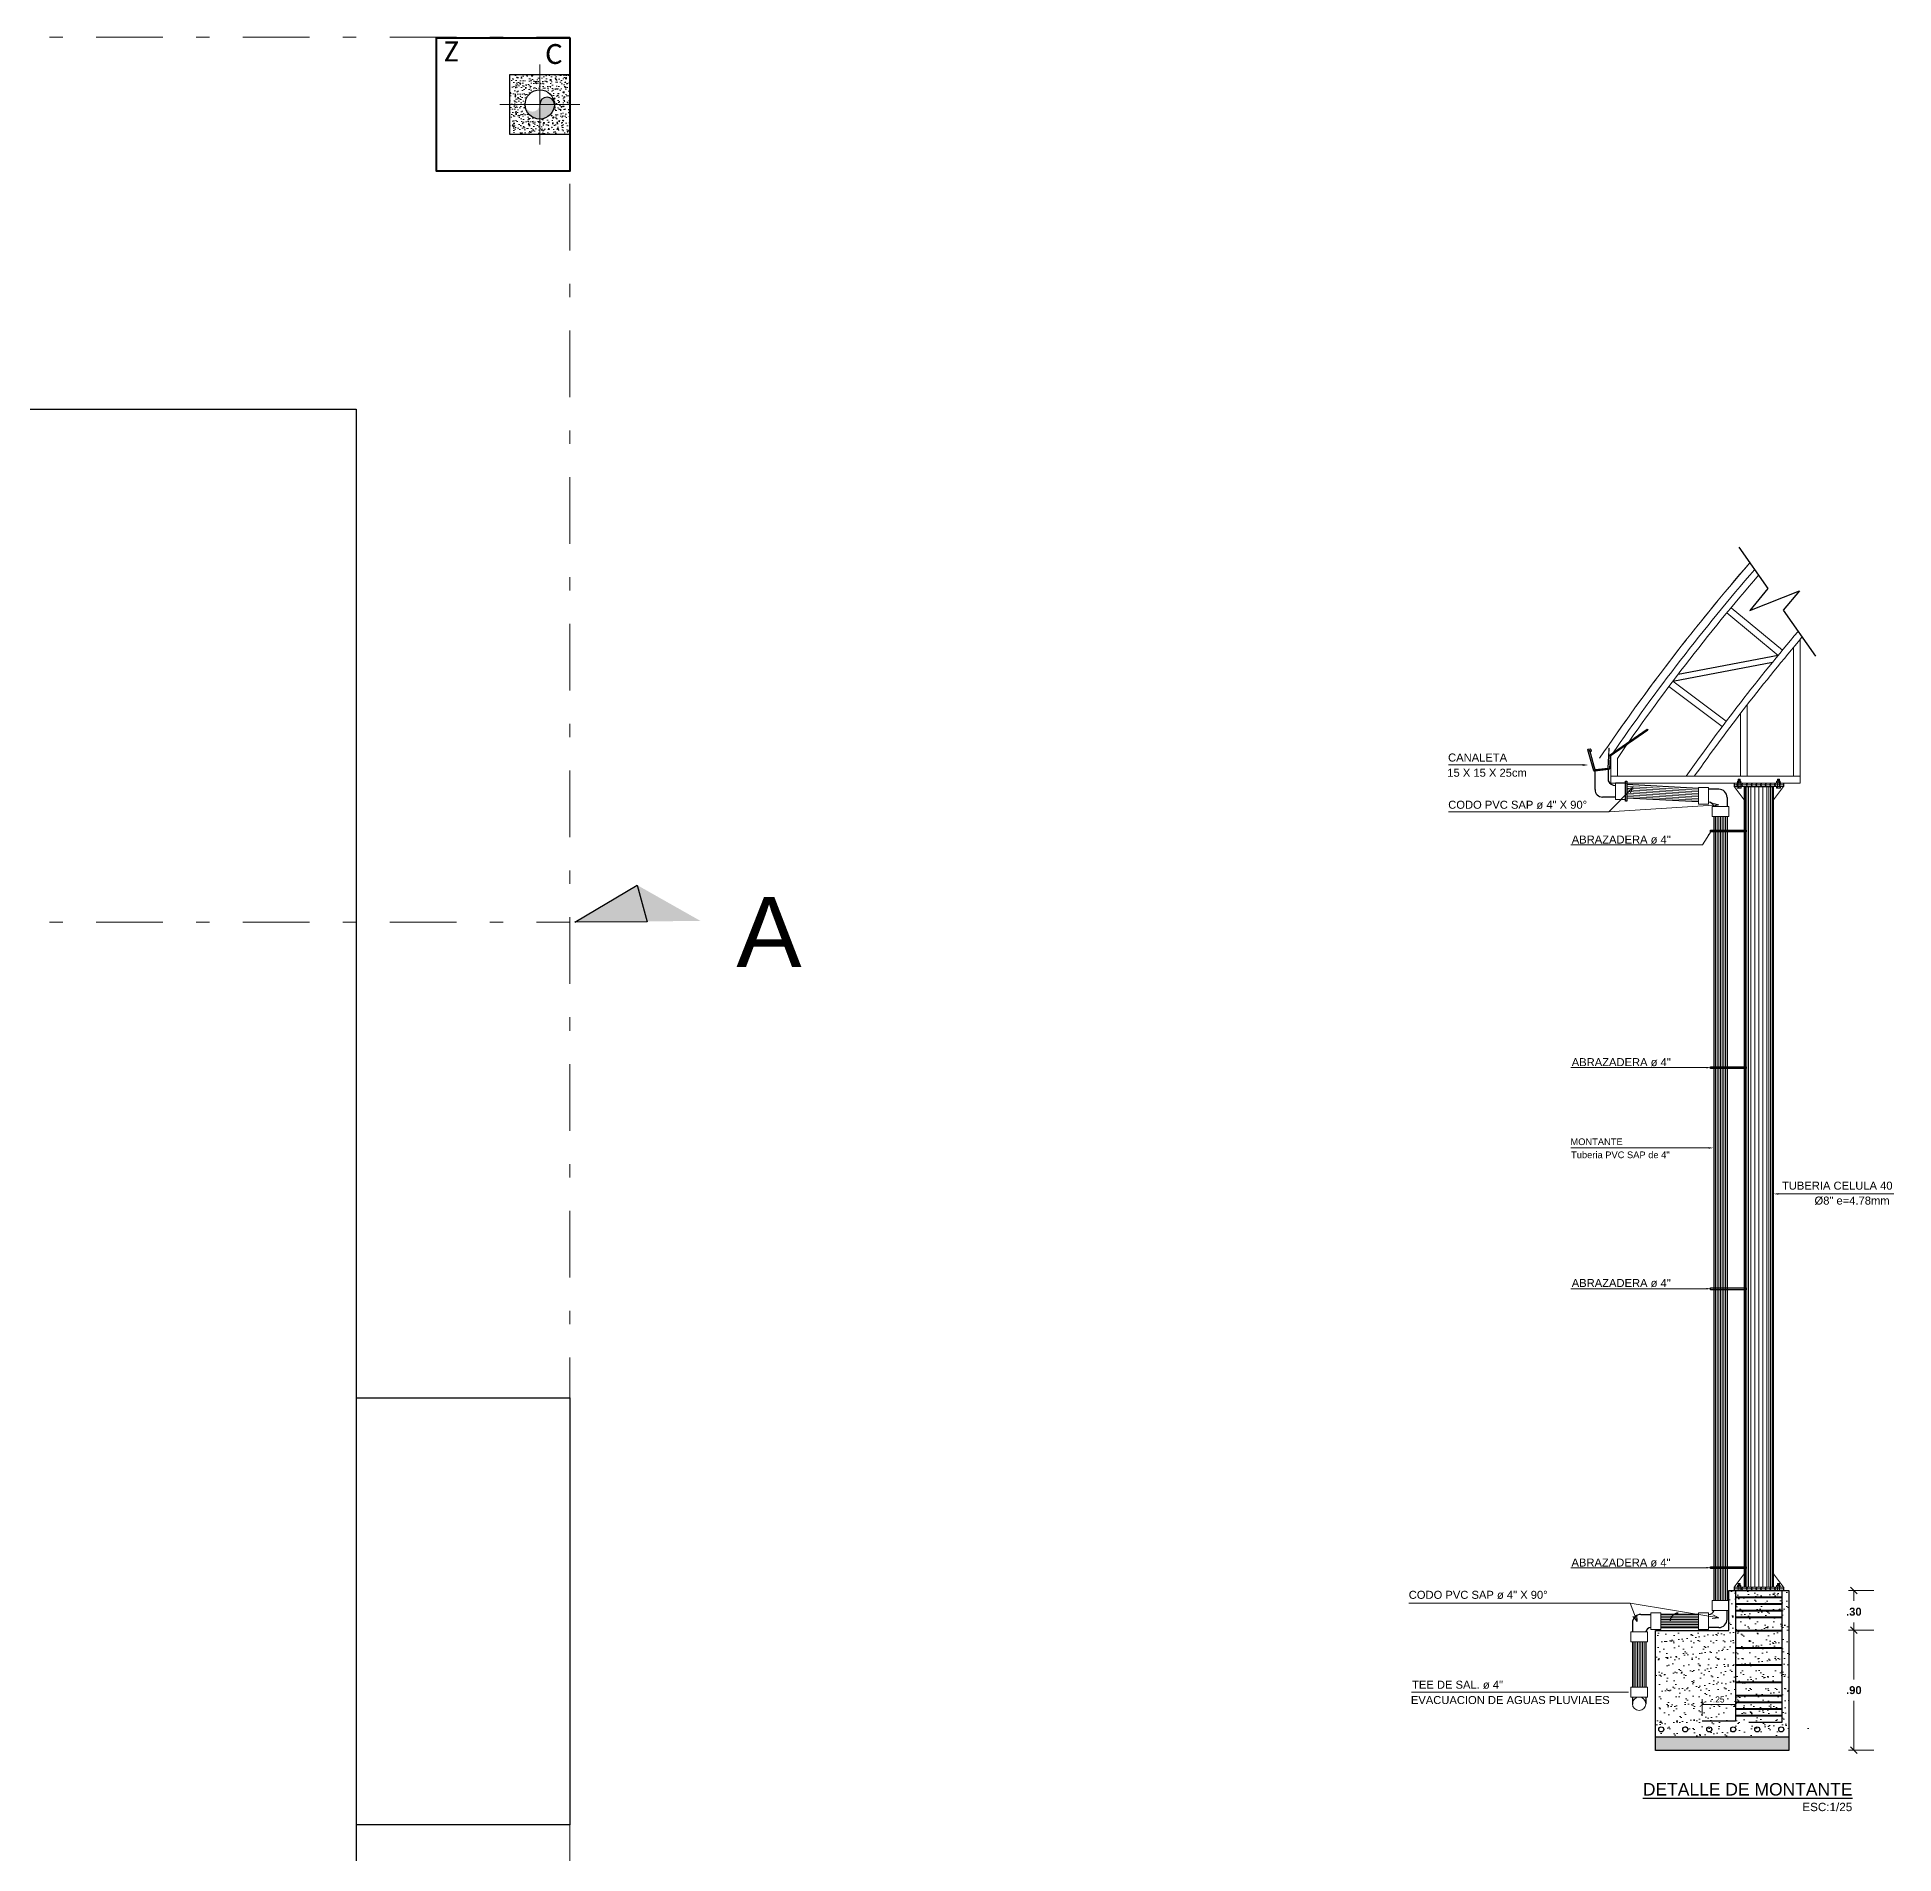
# Model space of a CAD drawing. Header units: metres. Extents: x 772934 to 773467, y 8442002 to 8442594.
# Drawn here: x 773092.59 to 773106.5, y 8442152.74 to 8442166.36 of the extents above; entities that cross this region are included whole.
import ezdxf

# ---------------------------------------------------------------- set-up
doc = ezdxf.new("R2010")
doc.units = ezdxf.units.M
doc.header["$PDMODE"] = 66
for name, pattern in [('ACAD_ISO02W100', [15, 12, -3]), ('DASHDOT', [1, 0.5, -0.25, 0, -0.25]), ('DASHED2', [0.375, 0.25, -0.125])]:
    doc.linetypes.add(name, pattern=pattern)
for name, color, linetype, lineweight in [('02', 2, 'Continuous', 20), ('ACHURADOS-01', 8, 'Continuous', 5), ('canaleta rejilla pluvial', 1, 'Continuous', 5), ('CIMENTACION', 7, 'Continuous', 40), ('COLUMNASS', 9, 'Continuous', 25), ('COTA-01', 255, 'Continuous', 5), ('COTAS', 40, 'Continuous', 5), ('COTAS-01', 1, 'Continuous', 9), ('ELEMENTOS', 2, 'Continuous', 5), ('MURO...', 112, 'Continuous', 30), ('N.P.T', 61, 'DASHDOT', 9), ('PLUMA0.00', 253, 'Continuous', 0), ('PLUMA09', 112, 'Continuous', 9), ('PLUMA15', 46, 'Continuous', 15), ('PLUMA40', 100, 'Continuous', 40), ('TEXTOS-GRANDES-06', 6, 'Continuous', 25), ('TUB LAC 50x70', 88, 'Continuous', 13)]:
    doc.layers.add(name, color=color, linetype=linetype, lineweight=lineweight)
doc.layers.add('DE JUEGO', color=7, linetype='DASHED2', lineweight=15, plot=False)
for name, color, linetype in [('Detalles', 253, 'Continuous'), ('FIERRO', 4, 'Continuous'), ('MUROS', 180, 'Continuous'), ('TEXTOS-CHICOS-03', 3, 'Continuous')]:
    doc.layers.add(name, color=color, linetype=linetype)
doc.styles.add('ARIAL', font='arial.ttf', dxfattribs={"width": 1.1})
doc.styles.add('ARIAL N', font='')
doc.styles.add('Legend', font='calibri.ttf')
doc.styles.get("Standard").update_dxf_attribs({"font": 'simplex.shx'})
doc.styles.add('Swiss Regular', font='swissel.ttf')
doc.styles.get('ARIAL N').set_extended_font_data('Arial', bold=True)
doc.dimstyles.new('1-1-25', dxfattribs={"dimtxt": 0.045, "dimasz": 0.035, "dimexe": 0.04, "dimexo": 0.04, "dimgap": 0.015, "dimtad": 2, "dimzin": 4, "dimdsep": 46, "dimtxsty": 'Swiss Regular', "dimblk": 'ARCHTICK', "dimcen": 0.04, "dimclrd": 256, "dimclre": 256, "dimclrt": 7, "dimadec": 0, "dimazin": 1, "dimtfac": 1, "dimtmove": 2, "dimatfit": 3, "dimfxl": 0.04, "dimlwd": -1, "dimlwe": -1, "dimarcsym": 0})
doc.dimstyles.new('Copy of 1-100', dxfattribs={"dimtxt": 0.06, "dimasz": 0.05, "dimexe": 0.15, "dimexo": 0.2, "dimgap": 0.05, "dimtad": 1, "dimtih": 1, "dimtoh": 1, "dimzin": 4, "dimdsep": 46, "dimtxsty": 'ARIAL N', "dimblk": 'OBLIQUE', "dimcen": 0, "dimclrd": 4, "dimclre": 4, "dimclrt": 3, "dimadec": 0, "dimazin": 0, "dimtfac": 1, "dimtmove": 0, "dimatfit": 0, "dimldrblk": 'OBLIQUE', "dimfxl": 1, "dimtolj": 1, "dimtzin": 0, "dimlwd": -1, "dimlwe": -1, "dimarcsym": 1})
pattern_1 = [(37.5, (770005.329054, 8442981.614655), (-0.0030022397, 0.0918316933), [0, -0.072442626, 0, -0.081021358, 0, -0.0774468864]), (7.5, (770005.32905, 8442981.61466), (0.0843468895, 0.134502416), [0, -0.0390808904, 0, -0.0652936827, 0, -0.0250213018]), (327.5, (770005.27043, 8442981.614655), (0.1484188252, 0.0002697084), [0, -0.0238298112, 0, -0.0857873203, 0, -0.1120001126]), (317.5, (770005.27043, 8442981.61466), (0.143270859, 0.041829686), [0, -0.0119149056, 0, -0.0562383544, 0, -0.0643404902])]

# ---------------------------------------------------------------- blocks, each defined once
blk = doc.blocks.new('_Oblique')
at = {"color": 0, "linetype": 'ByBlock', "lineweight": -2}
blk.add_line((-0.5, -0.5), (0.5, 0.5), dxfattribs=at)
blk = doc.blocks.new('*D175')
at = {"layer": 'Defpoints', "color": 0, "transparency": 16777216}
for p in [(773105.965, 8442154.712), (773106.205, 8442154.712), (773105.965, 8442154.413)]:
    blk.add_point(p, dxfattribs=at)
at = {"layer": 'ELEMENTOS', "color": 4, "transparency": 16777216}
for p, q in [((773106.165, 8442154.712), (773106.355, 8442154.712)), ((773106.205, 8442154.712), (773106.205, 8442154.633)), ((773106.205, 8442154.413), (773106.205, 8442154.472)), ((773106.165, 8442154.413), (773106.355, 8442154.413))]:
    blk.add_line(p, q, dxfattribs=at)
at = {"layer": 'ELEMENTOS', "color": 4, "transparency": 16777216, "xscale": 0.05, "yscale": 0.05, "zscale": 0.05}
for p, rotation in [((773106.205, 8442154.712), 90), ((773106.205, 8442154.413), 270)]:
    blk.add_blockref('_Oblique', p, dxfattribs=dict(at, rotation=rotation))
at = {"layer": 'ELEMENTOS', "color": 3, "transparency": 16777216, "insert": (773106.205, 8442154.552), "char_height": 0.06, "attachment_point": 5, "style": 'ARIAL N'}
blk.add_mtext('\\A1;.30', dxfattribs=at)
blk = doc.blocks.new('*D176')
at = {"layer": 'Defpoints', "color": 0, "transparency": 16777216}
for p in [(773105.965, 8442154.413), (773105.965, 8442153.515), (773106.205, 8442153.515)]:
    blk.add_point(p, dxfattribs=at)
at = {"layer": 'ELEMENTOS', "color": 4, "transparency": 16777216}
for p, q in [((773106.165, 8442154.413), (773106.355, 8442154.413)), ((773106.205, 8442154.413), (773106.205, 8442154.044)), ((773106.205, 8442153.515), (773106.205, 8442153.883)), ((773106.165, 8442153.515), (773106.355, 8442153.515))]:
    blk.add_line(p, q, dxfattribs=at)
at = {"layer": 'ELEMENTOS', "color": 4, "transparency": 16777216, "xscale": 0.05, "yscale": 0.05, "zscale": 0.05}
for p, rotation in [((773106.205, 8442154.413), 90), ((773106.205, 8442153.515), 270)]:
    blk.add_blockref('_Oblique', p, dxfattribs=dict(at, rotation=rotation))
at = {"layer": 'ELEMENTOS', "color": 3, "transparency": 16777216, "insert": (773106.205, 8442153.964), "char_height": 0.06, "attachment_point": 5, "style": 'ARIAL N'}
blk.add_mtext('\\A1;.90', dxfattribs=at)
blk = doc.blocks.new('_ARCHTICK')
at = {"color": 0, "linetype": 'ByBlock', "const_width": 0.15}
blk.add_lwpolyline([(-0.5, -0.5), (0.5, 0.5)], dxfattribs=at)
blk = doc.blocks.new('*D177')
at = {"layer": 'COTA-01', "transparency": 16777216}
for p, q in [((773105.067, 8442153.772), (773105.067, 8442153.896)), ((773105.317, 8442153.772), (773105.317, 8442153.896)), ((773105.067, 8442153.856), (773105.317, 8442153.856))]:
    blk.add_line(p, q, dxfattribs=at)
at = {"layer": 'Defpoints', "color": 0, "transparency": 16777216}
for p in [(773105.317, 8442153.856), (773105.067, 8442153.732), (773105.317, 8442153.732)]:
    blk.add_point(p, dxfattribs=at)
at = {"layer": 'COTA-01', "transparency": 16777216, "xscale": 0.035, "yscale": 0.035, "zscale": 0.035, "rotation": 180}
blk.add_blockref('_ARCHTICK', (773105.067, 8442153.856), dxfattribs=at)
at = {"layer": 'COTA-01', "transparency": 16777216, "xscale": 0.035, "yscale": 0.035, "zscale": 0.035}
blk.add_blockref('_ARCHTICK', (773105.317, 8442153.856), dxfattribs=at)
at = {"layer": 'COTA-01', "color": 7, "transparency": 16777216, "insert": (773105.192, 8442153.894), "char_height": 0.045, "attachment_point": 5, "style": 'Swiss Regular'}
blk.add_mtext('.25', dxfattribs=at)

msp = doc.modelspace()

# ---------------------------------------------------------------- hatches: boundary and pattern name
at = {"linetype": 'Continuous', "lineweight": 0}
h = msp.add_hatch(dxfattribs=at)
h.set_pattern_fill('AR-CONC', color=256, scale=0.01, angle=90, style=0)
h.set_pattern_definition([(140, (773096.55327, 8442165.20356), (0.0062752, 0.071726), [0.0075, -0.0825]), (85, (773096.55327, 8442165.20356), (-0.075219, -0.013875), [0.006, -0.066]), (190.451, (773096.55379, 8442165.209534), (-0.068944, 0.057851), [0.006374, -0.070114]), (136.184, (773096.53327, 8442165.20356), (0.016552, 0.106724), [0.01125, -0.12375]), (186.636, (773096.53465, 8442165.21245), (-0.097412, 0.093466), [0.009561, -0.105171]), (81.184, (773096.53327, 8442165.20356), (-0.097412, 0.093466), [0.009, -0.099]), (111, (773096.53827, 8442165.21356), (0.040262, 0.0596907), [0.0075, -0.0825]), (56, (773096.53827, 8442165.21356), (-0.072515, 0.0243315), [0.006, -0.066]), (161.451, (773096.54162, 8442165.21853), (-0.032253, 0.0840223), [0.006374, -0.070114]), (127.5, (773096.553268, 8442165.203557), (-0.0332894, 0.001216), [0, -0.0652, 0, -0.067, 0, -0.06625]), (97.5, (773096.553268, 8442165.203557), (-0.0394412, 0.026307), [0, -0.0382, 0, -0.0637, 0, -0.02525]), (57.5, (773096.553268, 8442165.181257), (0.0022555, 0.05338224), [0, -0.025, 0, -0.078, 0, -0.1035]), (47.5, (773096.55327, 8442165.171257), (-0.0100105, 0.0583186), [0, -0.0325, 0, -0.0518, 0, -0.0735])])
edge = h.paths.add_edge_path()
edge.add_line((773096.128, 8442165.854), (773096.244, 8442165.854))
edge.add_arc((773096.353, 8442165.854), 0.11, 540, 630)
edge.add_line((773096.353, 8442165.744), (773096.353, 8442165.629))
edge.add_line((773096.353, 8442165.629), (773096.128, 8442165.629))
edge.add_line((773096.128, 8442165.629), (773096.128, 8442165.854))
edge = h.paths.add_edge_path()
edge.add_line((773096.128, 8442166.079), (773096.353, 8442166.079))
edge.add_line((773096.353, 8442166.079), (773096.353, 8442165.963))
edge.add_arc((773096.353, 8442165.854), 0.11, 450, 540)
edge.add_line((773096.244, 8442165.854), (773096.128, 8442165.854))
edge.add_line((773096.128, 8442165.854), (773096.128, 8442166.079))
edge = h.paths.add_edge_path()
edge.add_line((773096.578, 8442165.854), (773096.463, 8442165.854))
edge.add_arc((773096.353, 8442165.854), 0.11, 360.0041, 450)
edge.add_line((773096.353, 8442165.963), (773096.353, 8442166.079))
edge.add_line((773096.353, 8442166.079), (773096.578, 8442166.079))
edge.add_line((773096.578, 8442166.079), (773096.578, 8442165.854))
edge = h.paths.add_edge_path()
edge.add_line((773096.463, 8442165.854), (773096.578, 8442165.854))
edge.add_line((773096.578, 8442165.854), (773096.578, 8442165.629))
edge.add_line((773096.578, 8442165.629), (773096.353, 8442165.629))
edge.add_line((773096.353, 8442165.629), (773096.353, 8442165.744))
edge.add_arc((773096.353, 8442165.854), 0.11, 630, 720.0041)
at = {"linetype": 'Continuous'}
h = msp.add_hatch(color=256, dxfattribs=at)
h.set_gradient(color1=(0, 0, 255), one_color=1, tint=1)
h.paths.add_polyline_path([(773096.353, 8442165.744, -0.414214), (773096.244, 8442165.854, 1), (773096.353, 8442165.854, -1), (773096.463, 8442165.854, -0.414214)])
h = msp.add_hatch(color=256)
h.dxf.hatch_style = 1
h.paths.add_polyline_path([(773097.558, 8442159.732), (773096.616, 8442159.723), (773097.084, 8442160)])
h = msp.add_hatch(color=256)
h.dxf.hatch_style = 1
h.paths.add_polyline_path([(773097.558, 8442159.732), (773096.616, 8442159.723), (773097.084, 8442160)])
h = msp.add_hatch(color=256)
h.dxf.hatch_style = 1
h.paths.add_polyline_path([(773097.558, 8442159.732), (773096.616, 8442159.723), (773097.084, 8442160)])
h = msp.add_hatch(color=256)
h.dxf.hatch_style = 1
h.paths.add_polyline_path([(773097.558, 8442159.732), (773096.616, 8442159.723), (773097.084, 8442160)])
h = msp.add_hatch(color=256)
h.dxf.hatch_style = 1
h.paths.add_polyline_path([(773097.558, 8442159.732), (773096.616, 8442159.723), (773097.084, 8442160)])
h = msp.add_hatch(color=256)
h.dxf.hatch_style = 1
h.paths.add_polyline_path([(773097.558, 8442159.732), (773096.616, 8442159.723), (773097.084, 8442160)])
at = {"layer": 'PLUMA0.00', "linetype": 'Continuous'}
h = msp.add_hatch(dxfattribs=at)
h.set_pattern_fill('ANSI31', color=256, scale=0.2, style=0)
h.set_pattern_definition([(45, (772969.32037, 8442268.13421), (-0.0176776695, 0.0176776695), [])])
h.paths.add_polyline_path([(773105.308, 8442160.753), (773105.308, 8442160.766), (773105.677, 8442160.766), (773105.677, 8442160.753)])
h = msp.add_hatch(dxfattribs=at)
h.set_pattern_fill('ANSI31', color=256, scale=0.2, style=0)
h.set_pattern_definition([(45, (772969.32037, 8442268.12171), (-0.0176776695, 0.0176776695), [])])
h.paths.add_polyline_path([(773105.308, 8442160.741), (773105.308, 8442160.753), (773105.677, 8442160.753), (773105.677, 8442160.741)])
h = msp.add_hatch(dxfattribs=at)
h.set_pattern_fill('ANSI31', color=256, scale=0.2, style=0)
h.set_pattern_definition([(45, (772969.32037, 8442262.10421), (-0.0176776695, 0.0176776695), [])])
h.paths.add_polyline_path([(773105.342, 8442154.723), (773105.342, 8442154.736), (773105.642, 8442154.736), (773105.642, 8442154.723)])
h = msp.add_hatch(dxfattribs=at)
h.set_pattern_fill('ANSI31', color=256, scale=0.2, style=0)
h.set_pattern_definition([(45, (772969.32037, 8442262.09171), (-0.0176776695, 0.0176776695), [])])
h.paths.add_polyline_path([(773105.342, 8442154.711), (773105.342, 8442154.723), (773105.642, 8442154.723), (773105.642, 8442154.711)])
at = {"layer": 'PLUMA0.00', "ltscale": 0.5}
h = msp.add_hatch(dxfattribs=at)
h.set_pattern_fill('AR-SAND', color=256, scale=0.04766, style=0)
h.set_pattern_definition(pattern_1)
h.paths.add_polyline_path([(773105.62, 8442154.711), (773105.715, 8442154.711), (773105.715, 8442154.414), (773105.719, 8442154.411), (773105.719, 8442153.622), (773104.719, 8442153.611), (773104.719, 8442154.411), (773105.267, 8442154.412), (773105.267, 8442154.71), (773105.397, 8442154.711), (773105.397, 8442153.768), (773105.62, 8442153.768)])
edge = h.paths.add_edge_path()
edge.add_arc((773105.851, 8442153.679), 0.019, 0, 360)
edge = h.paths.add_edge_path()
edge.add_arc((773105.745, 8442153.679), 0.019, 0, 360)
edge = h.paths.add_edge_path(flags=16)
edge.add_arc((773105.627, 8442153.679), 0.019, 0, 360)
edge = h.paths.add_edge_path(flags=16)
edge.add_arc((773105.521, 8442153.679), 0.019, 0, 360)
edge = h.paths.add_edge_path(flags=16)
edge.add_arc((773105.401, 8442153.679), 0.019, 0, 360)
edge = h.paths.add_edge_path(flags=16)
edge.add_arc((773105.288, 8442153.679), 0.019, 0, 360)
edge = h.paths.add_edge_path(flags=16)
edge.add_arc((773105.169, 8442153.679), 0.019, 0, 360)
h.paths.add_polyline_path([(773105.719, 8442153.737), (773105.702, 8442153.737), (773105.702, 8442153.816), (773105.719, 8442153.816)], flags=17)
h.paths.add_polyline_path([(773105.332, 8442153.739), (773105.239, 8442153.739), (773105.239, 8442153.817), (773105.332, 8442153.817)], flags=16)
h = msp.add_hatch(dxfattribs=at)
h.set_pattern_fill('AR-SAND', color=256, scale=0.04766, style=0)
h.set_pattern_definition(pattern_1)
h.paths.add_polyline_path([(773105.397, 8442153.997), (773105.62, 8442153.997), (773105.62, 8442153.925), (773105.397, 8442153.925)])
h.paths.add_polyline_path([(773105.397, 8442153.925), (773105.62, 8442153.925), (773105.62, 8442153.866), (773105.397, 8442153.866)])
h.paths.add_polyline_path([(773105.397, 8442153.866), (773105.62, 8442153.866), (773105.62, 8442153.768), (773105.397, 8442153.768)])
h.paths.add_polyline_path([(773105.397, 8442154.088), (773105.62, 8442154.088), (773105.62, 8442153.997), (773105.397, 8442153.997)])
h.paths.add_polyline_path([(773105.397, 8442154.151), (773105.62, 8442154.151), (773105.62, 8442154.088), (773105.397, 8442154.088)])
h.paths.add_polyline_path([(773105.397, 8442154.273), (773105.62, 8442154.273), (773105.62, 8442154.151), (773105.397, 8442154.151)])
h.paths.add_polyline_path([(773105.397, 8442154.416), (773105.62, 8442154.416), (773105.62, 8442154.273), (773105.397, 8442154.273)])
h.paths.add_polyline_path([(773105.397, 8442154.515), (773105.62, 8442154.515), (773105.62, 8442154.416), (773105.397, 8442154.416)])
h.paths.add_polyline_path([(773105.397, 8442154.584), (773105.62, 8442154.584), (773105.62, 8442154.515), (773105.397, 8442154.515)])
h.paths.add_polyline_path([(773105.397, 8442154.632), (773105.62, 8442154.632), (773105.62, 8442154.584), (773105.397, 8442154.584)])
h.paths.add_polyline_path([(773105.397, 8442154.679), (773105.62, 8442154.679), (773105.62, 8442154.632), (773105.397, 8442154.632)])
h.paths.add_polyline_path([(773105.397, 8442154.711), (773105.62, 8442154.711), (773105.62, 8442154.679), (773105.397, 8442154.679)])
at = {"layer": 'PLUMA0.00'}
h = msp.add_hatch(dxfattribs=at)
h.set_pattern_fill('GRAVEL', color=256, scale=0.05, style=0)
h.set_pattern_definition([(228.0127875, (771804.1879714, 8442499.7933), (-0.4, -0.45), [0.0067268, -0.6659544024]), (184.96974073, (771804.1834714, 8442499.7883), (0.6, 0.05), [0.0115434, -1.142796238]), (132.51044708, (771804.1719714, 8442499.7873), (0.5, -0.55), [0.0081394, -0.8058016298]), (267.273689, (771804.1524714, 8442499.7748), (0.05, 1), [0.0105119, -1.040677902]), (292.83365418, (771804.1519714, 8442499.7643), (-0.25, 0.6), [0.01030775, -1.0204686564]), (357.273689, (771804.1559714, 8442499.7548), (-1, 0.05), [0.0105119, -1.040677902]), (37.69424047, (771804.1664714, 8442499.7543), (-0.65, -0.5), [0.01390145, -1.3762424274]), (72.25532837, (771804.1774714, 8442499.7628), (0.35, 1.1), [0.0131244, -1.2993160748]), (121.42956562, (771804.1814714, 8442499.7753), (-0.4, 0.65), [0.0105475, -1.0442036555]), (175.2363583, (771804.1759714, 8442499.7843), (0.55, -0.05), [0.0120416, -0.590038129]), (222.3974378, (771804.1639714, 8442499.7853), (-0.6, -0.55), [0.0155724, -1.5416687502]), (138.81407483, (771804.2019714, 8442499.7743), (-0.35, 0.3), [0.00531505, -0.5261922406]), (171.4692344, (771804.1979714, 8442499.7778), (0.65, -0.1), [0.01011185, -1.0010755708]), (225, (771804.18797, 8442499.7793), (-6e-18, -0.05), [0.00707105, -0.0636396281]), (203.1985905, (771804.1844714, 8442499.7853), (0.25, 0.1), [0.0038079, -0.3769807553]), (291.8014095, (771804.180971, 8442499.7838), (-0.05, 0.15), [0.00538515, -0.2638730904]), (30.9637565, (771804.182971, 8442499.7788), (0.15, 0.1), [0.00874645, -0.2828011447]), (161.5650512, (771804.190471, 8442499.7833), (0.1, -0.05), [0.00632455, -0.151789333]), (16.38954033, (771804.1519714, 8442499.7838), (0.5, 0.15), [0.00886, -0.8771422573]), (70.34617594, (771804.1604714, 8442499.7863), (-0.2, -0.55), [0.00743305, -0.7358703874]), (293.1985905, (771804.1904714, 8442499.7933), (-0.1, 0.25), [0.00761575, -0.3731729053]), (343.61045967, (771804.1934714, 8442499.7863), (-0.5, 0.15), [0.00886, -0.8771422573]), (339.4439548, (771804.1519714, 8442499.7528), (-0.25, 0.1), [0.008544, -0.4186561873]), (294.77514057, (771804.1599714, 8442499.7498), (-0.25, 0.55), [0.0071589, -0.7087321532]), (66.8014095, (771804.1909714, 8442499.7433), (0.1, 0.25), [0.00761575, -0.3731729053]), (17.35402464, (771804.1939714, 8442499.7503), (-0.65, -0.2), [0.00838155, -0.8297711807]), (69.4439548, (771804.1664714, 8442499.7433), (-0.1, -0.25), [0.004272, -0.4229281873]), (101.3099325, (771804.187971, 8442499.7433), (-0.05, 0.2), [0.0025495, -0.2524014757]), (165.9637565, (771804.187471, 8442499.7458), (0.15, -0.05), [0.01030775, -0.1958475313]), (186.00900596, (771804.1774714, 8442499.7483), (0.5, 0.05), [0.0095525, -0.9456961587]), (303.6900675, (771804.182971, 8442499.7743), (-0.05, 0.1), [0.0072111, -0.1730664638]), (353.15722659, (771804.1869714, 8442499.7683), (0.85, -0.1), [0.0125897, -1.2463781312]), (60.9453959, (771804.1994714, 8442499.7668), (-0.2, -0.35), [0.0051478, -0.509633707]), (90, (771804.20197, 8442499.7713), (-0.05, 0.05), [0.003, -0.047]), (120.25643716, (771804.1764714, 8442499.7498), (0.2, -0.35), [0.0069462, -0.6876759995]), (48.0127875, (771804.1729714, 8442499.7558), (0.4, 0.45), [0.0134536, -0.6592276024]), (0, (771804.18197, 8442499.7658), (0.05, 0.05), [0.013, -0.037]), (325.30484647, (771804.1949714, 8442499.7658), (0.5, -0.35), [0.0079057, -0.782663715]), (254.0546041, (771804.2014714, 8442499.7613), (-0.05, -0.2), [0.0072801, -0.3567253945]), (207.64597536, (771804.1994714, 8442499.7543), (-0.95, -0.5), [0.01185325, -1.1734737091]), (175.42607874, (771804.1889714, 8442499.7488), (-0.65, 0.05), [0.01253995, -1.2414536704])])
h.paths.add_polyline_path([(773104.719, 8442153.611), (773105.717, 8442153.611), (773105.717, 8442153.512), (773104.719, 8442153.512)])

# ---------------------------------------------------------------- linework, layer by layer
for p, q in [((773064.928, 8442163.569), (773094.978, 8442163.569)), ((773094.978, 8442163.569), (773094.978, 8442145.569))]:
    msp.add_line(p, q)
msp.add_lwpolyline([(773097.158, 8442159.724), (773096.616, 8442159.723), (773097.084, 8442160), (773097.158, 8442159.724)])
msp.add_lwpolyline([(773097.158, 8442159.724), (773096.616, 8442159.723), (773097.084, 8442160), (773097.158, 8442159.724)])
msp.add_lwpolyline([(773097.158, 8442159.724), (773096.616, 8442159.723), (773097.084, 8442160), (773097.158, 8442159.724)])
msp.add_lwpolyline([(773097.158, 8442159.724), (773096.616, 8442159.723), (773097.084, 8442160), (773097.158, 8442159.724)])
msp.add_lwpolyline([(773097.158, 8442159.724), (773096.616, 8442159.723), (773097.084, 8442160), (773097.158, 8442159.724)])
msp.add_lwpolyline([(773097.158, 8442159.724), (773096.616, 8442159.723), (773097.084, 8442160), (773097.158, 8442159.724)])
at = {"flags": 128}
msp.add_lwpolyline([(773094.978, 8442156.155), (773096.578, 8442156.155), (773096.578, 8442154.555), (773096.578, 8442152.955), (773094.978, 8442152.955)], dxfattribs=at)
at = {"layer": 'ACHURADOS-01'}
for p, q in [((773105.041, 8442160.713), (773104.504, 8442160.741)), ((773105.041, 8442160.7), (773104.504, 8442160.728)), ((773105.041, 8442160.688), (773104.504, 8442160.716)), ((773105.041, 8442160.675), (773104.504, 8442160.703)), ((773105.041, 8442160.663), (773104.504, 8442160.691)), ((773105.041, 8442160.65), (773104.504, 8442160.678)), ((773105.041, 8442160.638), (773104.504, 8442160.666)), ((773105.167, 8442160.515), (773105.167, 8442160.412)), ((773105.18, 8442160.515), (773105.18, 8442160.412)), ((773105.192, 8442160.515), (773105.192, 8442160.412)), ((773105.205, 8442160.515), (773105.205, 8442160.412)), ((773105.217, 8442160.515), (773105.217, 8442160.412)), ((773105.23, 8442160.515), (773105.23, 8442160.412)), ((773105.242, 8442160.515), (773105.242, 8442160.412)), ((773105.167, 8442160.4), (773105.167, 8442154.637)), ((773105.18, 8442160.4), (773105.18, 8442154.637)), ((773105.192, 8442160.4), (773105.192, 8442154.637)), ((773105.205, 8442160.4), (773105.205, 8442154.637)), ((773105.217, 8442160.4), (773105.217, 8442154.637)), ((773105.23, 8442160.4), (773105.23, 8442154.637)), ((773105.242, 8442160.4), (773105.242, 8442154.637)), ((773105.041, 8442154.52), (773104.759, 8442154.52)), ((773105.041, 8442154.507), (773104.759, 8442154.507)), ((773105.041, 8442154.495), (773104.759, 8442154.495)), ((773105.041, 8442154.482), (773104.759, 8442154.482)), ((773105.041, 8442154.47), (773104.759, 8442154.47)), ((773105.041, 8442154.457), (773104.759, 8442154.457)), ((773105.041, 8442154.445), (773104.759, 8442154.445)), ((773104.557, 8442154.327), (773104.557, 8442153.987)), ((773104.57, 8442154.327), (773104.57, 8442153.987)), ((773104.582, 8442154.327), (773104.582, 8442153.987)), ((773104.595, 8442154.327), (773104.595, 8442153.987)), ((773104.607, 8442154.327), (773104.607, 8442153.987)), ((773104.62, 8442154.327), (773104.62, 8442153.987)), ((773104.632, 8442154.327), (773104.632, 8442153.987))]:
    msp.add_line(p, q, dxfattribs=at)
at = {"layer": 'ACHURADOS-01', "color": 1}
for points in [[(773104.417, 8442160.767), (773104.417, 8442160.642), (773104.492, 8442160.642), (773104.492, 8442160.767)], [(773104.417, 8442160.767), (773104.417, 8442160.642), (773104.492, 8442160.642), (773104.492, 8442160.767)], [(773105.116, 8442160.608), (773105.116, 8442160.733), (773105.041, 8442160.733), (773105.041, 8442160.608)], [(773105.267, 8442160.59), (773105.142, 8442160.59), (773105.142, 8442160.515), (773105.267, 8442160.515)], [(773105.267, 8442160.59), (773105.142, 8442160.59), (773105.142, 8442160.515), (773105.267, 8442160.515)], [(773105.267, 8442154.562), (773105.142, 8442154.562), (773105.142, 8442154.637), (773105.267, 8442154.637)], [(773104.684, 8442154.42), (773104.684, 8442154.545), (773104.759, 8442154.545), (773104.759, 8442154.42)], [(773105.116, 8442154.545), (773105.116, 8442154.42), (773105.041, 8442154.42), (773105.041, 8442154.545)], [(773104.532, 8442154.402), (773104.657, 8442154.402), (773104.657, 8442154.327), (773104.532, 8442154.327)], [(773104.532, 8442153.987), (773104.657, 8442153.987), (773104.657, 8442153.912), (773104.532, 8442153.912)]]:
    msp.add_lwpolyline(points, close=True, dxfattribs=at)
msp.add_circle((773104.595, 8442153.862), 0.05, dxfattribs=at)
at = {"layer": 'canaleta rejilla pluvial'}
msp.add_lwpolyline([(773104.369, 8442161.028), (773104.371, 8442161.028), (773104.364, 8442160.876), (773104.264, 8442160.865), (773104.222, 8442161.011), (773104.224, 8442161.011), (773104.266, 8442160.867), (773104.362, 8442160.878)], close=True, dxfattribs=at)
msp.add_lwpolyline([(773104.369, 8442161.028), (773104.371, 8442161.028), (773104.364, 8442160.876), (773104.264, 8442160.865), (773104.222, 8442161.011), (773104.224, 8442161.011), (773104.266, 8442160.867), (773104.362, 8442160.878)], close=True, dxfattribs=at)
at = {"layer": 'CIMENTACION'}
msp.add_lwpolyline([(773096.578, 8442166.354), (773096.578, 8442165.354), (773095.578, 8442165.354), (773095.578, 8442166.354)], close=True, dxfattribs=at)
at = {"layer": 'COLUMNASS'}
msp.add_lwpolyline([(773096.578, 8442166.079), (773096.578, 8442165.629), (773096.128, 8442165.629), (773096.128, 8442166.079)], close=True, dxfattribs=at)
at = {"layer": 'COTA-01', "lineweight": 40}
for p, q in [((773105.317, 8442154.661), (773105.667, 8442154.661)), ((773105.317, 8442154.611), (773105.667, 8442154.611)), ((773105.317, 8442154.561), (773105.667, 8442154.561)), ((773105.317, 8442154.511), (773105.667, 8442154.511)), ((773105.317, 8442154.411), (773105.667, 8442154.411)), ((773105.317, 8442154.281), (773105.667, 8442154.281)), ((773105.317, 8442154.154), (773105.667, 8442154.154)), ((773105.317, 8442154.024), (773105.667, 8442154.024)), ((773105.317, 8442153.924), (773105.667, 8442153.924)), ((773105.317, 8442153.874), (773105.667, 8442153.874)), ((773105.317, 8442153.824), (773105.667, 8442153.824)), ((773105.317, 8442153.774), (773105.667, 8442153.774))]:
    msp.add_line(p, q, dxfattribs=at)
at = {"layer": 'COTAS', "color": 1}
for points in [[(773096.353, 8442166.154), (773096.353, 8442165.779), (773096.353, 8442165.554)], [(773096.653, 8442165.854), (773096.278, 8442165.854), (773096.053, 8442165.854)]]:
    msp.add_lwpolyline(points, dxfattribs=at)
at = {"layer": 'COTAS-01', "color": 1}
for p, q in [((773104.368, 8442160.549), (773104.549, 8442160.733)), ((773104.549, 8442160.733), (773104.501, 8442160.719)), ((773104.549, 8442160.733), (773104.528, 8442160.688)), ((773104.368, 8442160.549), (773105.192, 8442160.603)), ((773105.192, 8442160.603), (773105.144, 8442160.616)), ((773105.192, 8442160.603), (773105.144, 8442160.589)), ((773105.07, 8442160.302), (773105.134, 8442160.406)), ((773104.581, 8442154.478), (773104.527, 8442154.617)), ((773105.192, 8442154.506), (773104.527, 8442154.617)), ((773104.581, 8442154.478), (773104.549, 8442154.517)), ((773104.581, 8442154.478), (773104.579, 8442154.528)), ((773105.192, 8442154.506), (773105.142, 8442154.501)), ((773105.192, 8442154.506), (773105.148, 8442154.53))]:
    msp.add_line(p, q, dxfattribs=at)
for points in [[(773104.172, 8442160.901), (773103.165, 8442160.901), (773104.06, 8442160.901)], [(773104.368, 8442160.549), (773103.165, 8442160.549), (773104.128, 8442160.549)], [(773105.07, 8442160.302), (773104.084, 8442160.302), (773104.752, 8442160.302)], [(773105.098, 8442158.632), (773104.084, 8442158.632), (773104.752, 8442158.632)], [(773105.117, 8442158.03), (773104.084, 8442158.03), (773104.68, 8442158.03)], [(773105.638, 8442157.685), (773106.505, 8442157.685), (773105.731, 8442157.685)], [(773105.098, 8442156.974), (773104.084, 8442156.974), (773104.752, 8442156.974)], [(773105.098, 8442154.882), (773104.083, 8442154.882), (773104.752, 8442154.882)], [(773104.527, 8442154.617), (773102.869, 8442154.617), (773103.832, 8442154.617)], [(773104.515, 8442153.948), (773102.889, 8442153.948), (773104.308, 8442153.948)]]:
    msp.add_lwpolyline(points, dxfattribs=at)
for points in [[(773104.172, 8442160.908), (773104.215, 8442160.901), (773104.172, 8442160.894)], [(773105.111, 8442160.379), (773105.134, 8442160.406), (773105.121, 8442160.373)], [(773105.098, 8442158.638), (773105.134, 8442158.632), (773105.098, 8442158.626)], [(773105.117, 8442158.036), (773105.153, 8442158.03), (773105.117, 8442158.024)], [(773105.638, 8442157.691), (773105.602, 8442157.685), (773105.638, 8442157.679)], [(773105.098, 8442156.98), (773105.134, 8442156.974), (773105.098, 8442156.968)], [(773105.098, 8442154.888), (773105.134, 8442154.882), (773105.098, 8442154.876)]]:
    msp.add_solid(points, dxfattribs=at)
at = {"layer": 'DE JUEGO'}
msp.add_arc((773117.267, 8442152.159), 15.667, 139.1027, 145.8609, dxfattribs=at)
at = {"layer": 'Detalles'}
msp.add_lwpolyline([(773105.342, 8442162.534), (773105.559, 8442162.225), (773105.424, 8442162.06), (773105.798, 8442162.206), (773105.674, 8442162.061), (773105.917, 8442161.716)], dxfattribs=at)
at = {"layer": 'ELEMENTOS'}
msp.add_arc((773117.27, 8442152.155), 15.672, 139.1007, 145.8567, dxfattribs=at)
at = {"layer": 'FIERRO'}
msp.add_lwpolyline([(773104.226, 8442161.004), (773104.224, 8442161.011), (773104.222, 8442161.011), (773104.264, 8442160.865), (773104.364, 8442160.876), (773104.368, 8442160.969, -0.232667), (773104.37, 8442160.972), (773104.656, 8442161.17), (773104.661, 8442161.162), (773104.379, 8442160.966, 0.232667), (773104.378, 8442160.963), (773104.373, 8442160.871, -0.366629), (773104.369, 8442160.867), (773104.261, 8442160.855, -0.366629), (773104.256, 8442160.858), (773104.211, 8442161.014, -0.463455), (773104.215, 8442161.02), (773104.228, 8442161.021, -0.366629), (773104.232, 8442161.018), (773104.235, 8442161.007, -0.414214), (773104.233, 8442161.002), (773104.231, 8442161.001, -0.414214)], format="xyb", close=True, dxfattribs=at)
at = {"layer": 'MURO...'}
for p, q in [((773105.638, 8442161.723), (773104.887, 8442161.58)), ((773104.848, 8442161.529), (773105.596, 8442161.672)), ((773105.308, 8442160.766), (773105.308, 8442160.741)), ((773105.383, 8442160.741), (773105.602, 8442160.741)), ((773105.677, 8442160.766), (773105.677, 8442160.741)), ((773105.308, 8442154.736), (773105.308, 8442154.711)), ((773105.677, 8442154.736), (773105.677, 8442154.711)), ((773105.267, 8442154.411), (773105.267, 8442154.711)), ((773105.267, 8442154.711), (773105.492, 8442154.711)), ((773105.267, 8442154.711), (773105.307, 8442154.711)), ((773105.383, 8442154.711), (773105.602, 8442154.711)), ((773105.492, 8442154.711), (773105.717, 8442154.711)), ((773105.632, 8442154.711), (773105.647, 8442154.711)), ((773105.717, 8442154.711), (773105.717, 8442153.511)), ((773104.717, 8442153.511), (773104.717, 8442154.411)), ((773104.717, 8442154.411), (773105.267, 8442154.411)), ((773105.717, 8442153.611), (773104.717, 8442153.611)), ((773105.717, 8442153.511), (773104.717, 8442153.511))]:
    msp.add_line(p, q, dxfattribs=at)
msp.add_circle((773096.353, 8442165.854), 0.11, dxfattribs=at)
msp.add_arc((773096.408, 8442165.854), 0.0548, 0, 180, dxfattribs=at)
at = {"layer": 'MUROS'}
for p, q in [((773104.264, 8442160.865), (773104.264, 8442160.717)), ((773104.364, 8442160.874), (773104.364, 8442160.781)), ((773105.041, 8442160.724), (773104.504, 8442160.756)), ((773105.192, 8442160.719), (773105.116, 8442160.719)), ((773104.417, 8442160.661), (773104.321, 8442160.661)), ((773105.041, 8442160.625), (773104.504, 8442160.653)), ((773105.255, 8442160.657), (773105.255, 8442160.59)), ((773105.155, 8442160.515), (773105.155, 8442154.637)), ((773105.255, 8442160.515), (773105.255, 8442154.637)), ((773104.545, 8442154.469), (773104.545, 8442154.402)), ((773104.607, 8442154.531), (773104.684, 8442154.531)), ((773105.041, 8442154.532), (773104.759, 8442154.532)), ((773105.255, 8442154.496), (773105.255, 8442154.562)), ((773104.545, 8442154.327), (773104.545, 8442153.987)), ((773104.645, 8442154.327), (773104.645, 8442153.987)), ((773105.041, 8442154.432), (773104.759, 8442154.432)), ((773105.192, 8442154.433), (773105.116, 8442154.433)), ((773104.545, 8442153.912), (773104.545, 8442153.858)), ((773104.645, 8442153.912), (773104.645, 8442153.858))]:
    msp.add_line(p, q, dxfattribs=at)
for points in [[(773104.504, 8442160.78), (773104.504, 8442160.63), (773104.492, 8442160.63), (773104.492, 8442160.78)], [(773104.504, 8442160.78), (773104.504, 8442160.63), (773104.492, 8442160.63), (773104.492, 8442160.78)], [(773105.13, 8442160.412), (773105.392, 8442160.412), (773105.392, 8442160.4), (773105.13, 8442160.4)], [(773105.13, 8442158.638), (773105.392, 8442158.638), (773105.392, 8442158.625), (773105.13, 8442158.625)], [(773105.13, 8442156.98), (773105.392, 8442156.98), (773105.392, 8442156.967), (773105.13, 8442156.967)], [(773105.13, 8442154.888), (773105.392, 8442154.888), (773105.392, 8442154.876), (773105.13, 8442154.876)]]:
    msp.add_lwpolyline(points, close=True, dxfattribs=at)
for centre, radius, start, end in [((773104.321, 8442160.717), 0.0563, 180, 270), ((773104.417, 8442160.808), 0.0595, 206.7176, 269.077), ((773105.192, 8442160.657), 0.0625, 0, 90), ((773105.116, 8442160.581), 0.0402, 13.7191, 90.01), ((773104.607, 8442154.469), 0.0625, 90, 180), ((773104.889, 8442154.479), 0.0625, 90, 180), ((773105.116, 8442154.571), 0.0402, 269.99, 346.2809), ((773105.192, 8442154.496), 0.0625, 270, 0), ((773104.684, 8442154.393), 0.0402, 89.99, 166.2809)]:
    msp.add_arc(centre, radius, start, end, dxfattribs=at)
at = {"layer": 'N.P.T'}
msp.add_line((773063.328, 8442159.723), (773096.578, 8442159.723), dxfattribs=at)
msp.add_lwpolyline([(773063.328, 8442166.359), (773096.578, 8442166.359), (773096.578, 8442144.569), (773063.328, 8442144.569)], close=True, dxfattribs=at)
at = {"layer": 'PLUMA0.00'}
for p, q in [((773105.328, 8442160.767), (773105.363, 8442160.767)), ((773105.328, 8442160.766), (773105.328, 8442160.767)), ((773105.328, 8442160.767), (773105.363, 8442160.767)), ((773105.328, 8442160.766), (773105.328, 8442160.767)), ((773105.328, 8442160.766), (773105.328, 8442160.767)), ((773105.331, 8442160.741), (773105.331, 8442160.728)), ((773105.36, 8442160.741), (773105.331, 8442160.741)), ((773105.36, 8442160.728), (773105.331, 8442160.728)), ((773105.358, 8442160.779), (773105.332, 8442160.779)), ((773105.332, 8442160.767), (773105.332, 8442160.779)), ((773105.358, 8442160.779), (773105.332, 8442160.779)), ((773105.332, 8442160.767), (773105.332, 8442160.779)), ((773105.337, 8442160.794), (773105.337, 8442160.779)), ((773105.337, 8442160.789), (773105.351, 8442160.794)), ((773105.337, 8442160.794), (773105.337, 8442160.779)), ((773105.337, 8442160.789), (773105.351, 8442160.794)), ((773105.337, 8442160.794), (773105.353, 8442160.794)), ((773105.337, 8442160.785), (773105.353, 8442160.791)), ((773105.337, 8442160.785), (773105.353, 8442160.791)), ((773105.337, 8442160.781), (773105.353, 8442160.787)), ((773105.337, 8442160.781), (773105.353, 8442160.787)), ((773105.339, 8442160.779), (773105.339, 8442160.767)), ((773105.339, 8442160.779), (773105.339, 8442160.767)), ((773105.339, 8442160.728), (773105.339, 8442160.741)), ((773105.345, 8442160.779), (773105.353, 8442160.782)), ((773105.345, 8442160.779), (773105.353, 8442160.782)), ((773105.351, 8442160.779), (773105.351, 8442160.767)), ((773105.351, 8442160.779), (773105.351, 8442160.767)), ((773105.351, 8442160.728), (773105.351, 8442160.741)), ((773105.353, 8442160.794), (773105.353, 8442160.779)), ((773105.353, 8442160.794), (773105.353, 8442160.779)), ((773105.358, 8442160.767), (773105.358, 8442160.779)), ((773105.358, 8442160.767), (773105.358, 8442160.779)), ((773105.36, 8442160.741), (773105.36, 8442160.728)), ((773105.363, 8442160.766), (773105.363, 8442160.767)), ((773105.657, 8442160.767), (773105.622, 8442160.767)), ((773105.622, 8442160.766), (773105.622, 8442160.767)), ((773105.657, 8442160.767), (773105.622, 8442160.767)), ((773105.625, 8442160.741), (773105.625, 8442160.728)), ((773105.625, 8442160.741), (773105.654, 8442160.741)), ((773105.625, 8442160.728), (773105.654, 8442160.728)), ((773105.626, 8442160.779), (773105.652, 8442160.779)), ((773105.626, 8442160.767), (773105.626, 8442160.779)), ((773105.626, 8442160.779), (773105.652, 8442160.779)), ((773105.626, 8442160.767), (773105.626, 8442160.779)), ((773105.632, 8442160.794), (773105.632, 8442160.779)), ((773105.632, 8442160.794), (773105.632, 8442160.779)), ((773105.647, 8442160.794), (773105.632, 8442160.794)), ((773105.647, 8442160.785), (773105.632, 8442160.791)), ((773105.647, 8442160.785), (773105.632, 8442160.791)), ((773105.647, 8442160.781), (773105.632, 8442160.787)), ((773105.647, 8442160.781), (773105.632, 8442160.787)), ((773105.64, 8442160.779), (773105.632, 8442160.782)), ((773105.64, 8442160.779), (773105.632, 8442160.782)), ((773105.647, 8442160.789), (773105.633, 8442160.794)), ((773105.647, 8442160.789), (773105.633, 8442160.794)), ((773105.633, 8442160.728), (773105.633, 8442160.741)), ((773105.634, 8442160.779), (773105.634, 8442160.767)), ((773105.634, 8442160.779), (773105.634, 8442160.767)), ((773105.645, 8442160.779), (773105.645, 8442160.767)), ((773105.645, 8442160.779), (773105.645, 8442160.767)), ((773105.645, 8442160.728), (773105.645, 8442160.741)), ((773105.647, 8442160.794), (773105.647, 8442160.779)), ((773105.647, 8442160.794), (773105.647, 8442160.779)), ((773105.652, 8442160.767), (773105.652, 8442160.779)), ((773105.652, 8442160.767), (773105.652, 8442160.779)), ((773105.654, 8442160.741), (773105.654, 8442160.728)), ((773105.656, 8442160.766), (773105.656, 8442160.767)), ((773105.657, 8442160.766), (773105.657, 8442160.767)), ((773105.657, 8442160.766), (773105.657, 8442160.767)), ((773105.328, 8442154.737), (773105.363, 8442154.737)), ((773105.328, 8442154.736), (773105.328, 8442154.737)), ((773105.358, 8442154.749), (773105.332, 8442154.749)), ((773105.332, 8442154.737), (773105.332, 8442154.749)), ((773105.337, 8442154.764), (773105.337, 8442154.749)), ((773105.353, 8442154.764), (773105.337, 8442154.764)), ((773105.337, 8442154.759), (773105.351, 8442154.764)), ((773105.337, 8442154.763), (773105.341, 8442154.764)), ((773105.337, 8442154.755), (773105.353, 8442154.761)), ((773105.337, 8442154.751), (773105.353, 8442154.757)), ((773105.339, 8442154.749), (773105.339, 8442154.737)), ((773105.345, 8442154.749), (773105.353, 8442154.752)), ((773105.351, 8442154.749), (773105.351, 8442154.737)), ((773105.353, 8442154.764), (773105.353, 8442154.749)), ((773105.358, 8442154.737), (773105.358, 8442154.749)), ((773105.363, 8442154.736), (773105.363, 8442154.737)), ((773105.657, 8442154.737), (773105.622, 8442154.737)), ((773105.622, 8442154.736), (773105.622, 8442154.737)), ((773105.626, 8442154.749), (773105.652, 8442154.749)), ((773105.626, 8442154.737), (773105.626, 8442154.749)), ((773105.632, 8442154.764), (773105.632, 8442154.749)), ((773105.632, 8442154.764), (773105.647, 8442154.764)), ((773105.647, 8442154.755), (773105.632, 8442154.761)), ((773105.647, 8442154.751), (773105.632, 8442154.757)), ((773105.64, 8442154.749), (773105.632, 8442154.752)), ((773105.647, 8442154.759), (773105.633, 8442154.764)), ((773105.634, 8442154.749), (773105.634, 8442154.737)), ((773105.647, 8442154.763), (773105.643, 8442154.764)), ((773105.645, 8442154.749), (773105.645, 8442154.737)), ((773105.647, 8442154.764), (773105.647, 8442154.749)), ((773105.652, 8442154.737), (773105.652, 8442154.749)), ((773105.657, 8442154.736), (773105.657, 8442154.737))]:
    msp.add_line(p, q, dxfattribs=at)
at = {"layer": 'PLUMA0.00', "linetype": 'ACAD_ISO02W100', "ltscale": 0.002}
for p, q in [((773105.337, 8442160.766), (773105.337, 8442160.741)), ((773105.337, 8442160.766), (773105.337, 8442160.741)), ((773105.353, 8442160.766), (773105.353, 8442160.741)), ((773105.353, 8442160.766), (773105.353, 8442160.741)), ((773105.632, 8442160.766), (773105.632, 8442160.741)), ((773105.632, 8442160.766), (773105.632, 8442160.741)), ((773105.647, 8442160.766), (773105.647, 8442160.741)), ((773105.647, 8442160.766), (773105.647, 8442160.741)), ((773105.337, 8442154.736), (773105.337, 8442154.711)), ((773105.353, 8442154.736), (773105.353, 8442154.711)), ((773105.632, 8442154.736), (773105.632, 8442154.711)), ((773105.647, 8442154.736), (773105.647, 8442154.711))]:
    msp.add_line(p, q, dxfattribs=at)
at = {"layer": 'PLUMA0.00', "linetype": 'Continuous'}
for p, q in [((773105.387, 8442160.741), (773105.387, 8442154.736)), ((773105.393, 8442160.741), (773105.393, 8442154.736)), ((773105.403, 8442160.741), (773105.403, 8442154.736)), ((773105.416, 8442160.741), (773105.416, 8442154.736)), ((773105.432, 8442160.741), (773105.432, 8442154.736)), ((773105.462, 8442160.741), (773105.462, 8442154.736)), ((773105.492, 8442160.741), (773105.492, 8442154.736)), ((773105.522, 8442160.741), (773105.522, 8442154.736)), ((773105.552, 8442160.741), (773105.552, 8442154.736)), ((773105.568, 8442160.741), (773105.568, 8442154.736)), ((773105.581, 8442160.741), (773105.581, 8442154.736)), ((773105.592, 8442160.741), (773105.592, 8442154.736)), ((773105.597, 8442160.741), (773105.597, 8442154.736))]:
    msp.add_line(p, q, dxfattribs=at)
at = {"layer": 'PLUMA09', "linetype": 'Continuous'}
for points in [[(773105.677, 8442160.753), (773105.308, 8442160.753), (773105.308, 8442160.766), (773105.677, 8442160.766)], [(773105.677, 8442160.741), (773105.308, 8442160.741), (773105.308, 8442160.753), (773105.677, 8442160.753)], [(773105.677, 8442154.723), (773105.308, 8442154.723), (773105.308, 8442154.736), (773105.677, 8442154.736)], [(773105.677, 8442154.711), (773105.308, 8442154.711), (773105.308, 8442154.723), (773105.677, 8442154.723)]]:
    msp.add_lwpolyline(points, close=True, dxfattribs=at)
at = {"layer": 'PLUMA15', "linetype": 'Continuous'}
for p, q in [((773105.308, 8442160.741), (773105.383, 8442160.641)), ((773105.383, 8442160.741), (773105.383, 8442154.736)), ((773105.602, 8442160.741), (773105.602, 8442154.736)), ((773105.677, 8442160.741), (773105.602, 8442160.641)), ((773105.308, 8442154.736), (773105.383, 8442154.836)), ((773105.677, 8442154.736), (773105.602, 8442154.836))]:
    msp.add_line(p, q, dxfattribs=at)
at = {"layer": 'PLUMA40', "color": 1, "lineweight": 25}
for points in [[(773105.317, 8442154.711), (773105.317, 8442153.732), (773105.067, 8442153.732)], [(773105.417, 8442153.724), (773105.667, 8442153.724), (773105.667, 8442154.711)]]:
    msp.add_lwpolyline(points, dxfattribs=at)
for centre in [(773104.761, 8442153.67), (773104.941, 8442153.67), (773105.121, 8442153.67), (773105.301, 8442153.67), (773105.481, 8442153.67), (773105.661, 8442153.67)]:
    msp.add_circle(centre, 0.0192, dxfattribs=at)
at = {"layer": 'TUB LAC 50x70'}
for p, q in [((773105.638, 8442161.723), (773105.252, 8442162.042)), ((773105.67, 8442161.762), (773105.284, 8442162.08)), ((773105.802, 8442160.766), (773105.802, 8442161.842)), ((773105.752, 8442160.816), (773105.752, 8442161.782)), ((773105.218, 8442161.189), (773104.818, 8442161.489)), ((773105.248, 8442161.229), (773104.848, 8442161.529)), ((773105.355, 8442160.816), (773105.355, 8442161.287)), ((773105.405, 8442160.816), (773105.405, 8442161.352)), ((773104.383, 8442160.766), (773104.383, 8442160.966)), ((773104.433, 8442160.816), (773104.433, 8442160.951)), ((773105.802, 8442160.816), (773104.383, 8442160.816)), ((773105.802, 8442160.766), (773104.383, 8442160.766)), ((773105.657, 8442160.767), (773105.657, 8442160.766))]:
    msp.add_line(p, q, dxfattribs=at)
for radius, start, end in [(15.607, 139.1589, 145.5885), (15.557, 139.205, 145.5885), (15.057, 139.6833, 144.9028), (15.007, 139.733, 144.7686)]:
    msp.add_arc((773117.267, 8442152.159), radius, start, end, dxfattribs=at)

# ---------------------------------------------------------------- texts
at = {"insert": (773098.316, 8442159.386), "char_height": 0.525, "attachment_point": 9}
msp.add_mtext('{\\fArial|b0|i0|c0|p34;A}', dxfattribs=at)
msp.add_mtext('{\\fArial|b0|i0|c0|p34;A}', dxfattribs=at)
msp.add_mtext('{\\fArial|b0|i0|c0|p34;A}', dxfattribs=at)
msp.add_mtext('{\\fArial|b0|i0|c0|p34;A}', dxfattribs=at)
msp.add_mtext('{\\fArial|b0|i0|c0|p34;A}', dxfattribs=at)
msp.add_mtext('{\\fArial|b0|i0|c0|p34;A}', dxfattribs=at)
at = {"layer": '02', "lineweight": 5, "char_height": 0.15, "width": 5.57795, "attachment_point": 1, "style": 'Legend'}
for s, insert in [('Z', (773095.636, 8442166.326, 0.207)), ('C', (773096.397, 8442166.307))]:
    msp.add_mtext(s, dxfattribs=dict(at, insert=insert))
at = {"layer": 'TEXTOS-CHICOS-03', "style": 'ARIAL'}
for s, height, p in [('CANALETA', 0.06, (773103.163, 8442160.927)), ('15 X 15 X 25cm', 0.06, (773103.157, 8442160.813)), ('CODO PVC SAP ø 4" X 90°', 0.06, (773103.164, 8442160.573)), ('ABRAZADERA ø 4"', 0.06, (773104.09, 8442160.312)), ('ABRAZADERA ø 4"', 0.06, (773104.09, 8442158.643)), ('MONTANTE', 0.05, (773104.08, 8442158.051)), ('Tuberia PVC SAP de 4" ', 0.05, (773104.085, 8442157.953)), ('TUBERIA CELULA 40  ', 0.06, (773105.666, 8442157.717)), ('%%C8" e=4.78mm', 0.06, (773105.91, 8442157.605)), ('ABRAZADERA ø 4"', 0.06, (773104.09, 8442156.987)), ('ABRAZADERA ø 4"', 0.06, (773104.088, 8442154.891)), ('CODO PVC SAP ø 4" X 90°', 0.06, (773102.868, 8442154.649)), ('TEE DE SAL. ø 4"', 0.06, (773102.893, 8442153.975)), ('EVACUACION DE AGUAS PLUVIALES ', 0.06, (773102.884, 8442153.86)), ('ESC:1/25', 0.0625, (773105.819, 8442153.057))]:
    msp.add_text(s, height=height, dxfattribs=at).set_placement(p)
at = {"layer": 'TEXTOS-GRANDES-06', "style": 'ARIAL'}
msp.add_text('%%UDETALLE DE MONTANTE', height=0.09375, dxfattribs=at).set_placement((773104.623, 8442153.174))

# ---------------------------------------------------------------- dimensions: what is measured, and where the dimension line sits
at = {"layer": 'COTA-01'}
dim = msp.add_linear_dim(base=(773105.317, 8442153.856), p1=(773105.067, 8442153.732), p2=(773105.317, 8442153.732), dimstyle='1-1-25', dxfattribs=at)
dim.commit()
dim.dimension.update_dxf_attribs({"geometry": '*D177', "text_midpoint": (773105.192, 8442153.894)})
at = {"layer": 'ELEMENTOS'}
dim = msp.add_linear_dim(base=(773106.205, 8442154.712), p1=(773105.965, 8442154.413), p2=(773105.965, 8442154.712), angle=90, dimstyle='Copy of 1-100', dxfattribs=at)
dim.commit()
dim.dimension.update_dxf_attribs({"geometry": '*D175', "text_midpoint": (773106.205, 8442154.552), "dimtype": 160})
dim = msp.add_linear_dim(base=(773106.205, 8442153.515), p1=(773105.965, 8442154.413), p2=(773105.965, 8442153.515), angle=90, dimstyle='Copy of 1-100', dxfattribs=at)
dim.commit()
dim.dimension.update_dxf_attribs({"geometry": '*D176', "text_midpoint": (773106.205, 8442153.964)})

doc.saveas('drawing.dxf')
